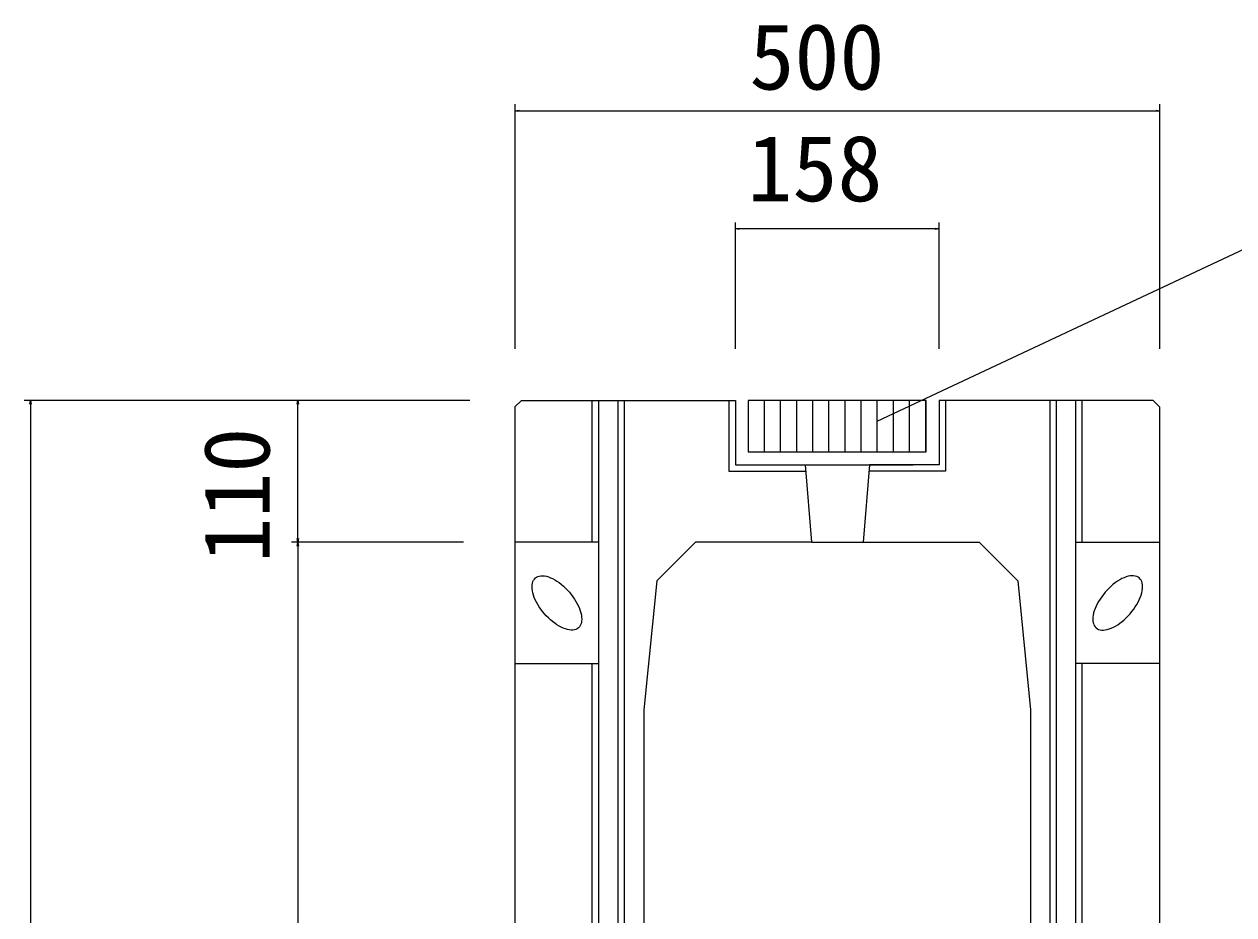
# Model space of a CAD drawing. Units: millimetres on the paper, scale 1:20. Extents: x 2 to 843, y -1 to 593.
# Drawn here: x 545.42 to 592.33, y 460.95 to 495.5 of the extents above; entities that cross this region are included whole.
import ezdxf
from ezdxf.enums import TextEntityAlignment as Align

# ---------------------------------------------------------------- set-up
doc = ezdxf.new("R2010")
doc.units = ezdxf.units.MM
for name, color, linetype, lineweight in [('0_2', 7, 'Continuous', 18), ('D-STR-DIM（寸法）', 7, 'Continuous', 18), ('D-STR-HTXT（旗揚げ）', 4, 'Continuous', 18), ('D-STR（構造物外形線）', 1, 'Continuous', 18)]:
    doc.layers.add(name, color=color, linetype=linetype, lineweight=lineweight)
doc.styles.add('ＭＳ ゴシック', font='')
doc.styles.get('ＭＳ ゴシック').set_extended_font_data('MS Gothic')

msp = doc.modelspace()

# ---------------------------------------------------------------- linework, layer by layer
at = {"layer": '0_2'}
for p, q in [((564.465, 492.145), (564.615, 492.17)), ((564.615, 492.12), (564.465, 492.145)), ((589.315, 492.17), (589.465, 492.145)), ((589.465, 492.145), (589.315, 492.12)), ((573.002, 487.562), (573.152, 487.587)), ((573.152, 487.537), (573.002, 487.562)), ((580.752, 487.587), (580.902, 487.562)), ((580.902, 487.562), (580.752, 487.537)), ((545.643, 480.756), (545.668, 480.906)), ((545.668, 480.906), (545.693, 480.756)), ((556.004, 480.756), (556.029, 480.906)), ((556.029, 480.906), (556.054, 480.756)), ((556.029, 475.406), (556.004, 475.556)), ((556.004, 475.256), (556.029, 475.406)), ((556.054, 475.556), (556.029, 475.406)), ((556.029, 475.406), (556.054, 475.256))]:
    msp.add_line(p, q, dxfattribs=at)
at = {"layer": '0_2', "color": 9}
for p, q in [((564.465, 492.145), (564.485, 492.145)), ((589.465, 492.145), (589.445, 492.145)), ((573.002, 487.562), (573.022, 487.562)), ((580.902, 487.562), (580.882, 487.562)), ((545.668, 480.906), (545.668, 480.886)), ((556.029, 480.906), (556.029, 480.886)), ((556.029, 475.406), (556.029, 475.426)), ((556.029, 475.406), (556.029, 475.386))]:
    msp.add_line(p, q, dxfattribs=at)
at = {"layer": 'D-STR-DIM（寸法）'}
for p, q in [((564.465, 482.906), (564.465, 492.395)), ((564.485, 492.145), (589.445, 492.145)), ((589.465, 482.906), (589.465, 492.395)), ((573.002, 482.906), (573.002, 487.812)), ((580.882, 487.562), (573.022, 487.562)), ((580.902, 482.906), (580.902, 487.812)), ((562.702, 480.906), (545.418, 480.906)), ((545.668, 480.886), (545.668, 436.176)), ((562.702, 480.906), (555.779, 480.906)), ((556.029, 475.426), (556.029, 480.886)), ((562.452, 475.406), (555.779, 475.406)), ((562.452, 475.406), (555.779, 475.406)), ((556.029, 475.386), (556.029, 436.176))]:
    msp.add_line(p, q, dxfattribs=at)
at = {"layer": 'D-STR-HTXT（旗揚げ）'}
msp.add_line((578.505, 480.103), (598.077, 489.29), dxfattribs=at)
at = {"layer": 'D-STR（構造物外形線）'}
for p, q in [((564.452, 480.656), (564.702, 480.906)), ((564.702, 480.906), (573.002, 480.906)), ((567.452, 475.406), (567.452, 480.906)), ((567.702, 436.156), (567.702, 480.906)), ((568.452, 436.156), (568.452, 480.906)), ((568.702, 436.156), (568.702, 480.906)), ((572.752, 480.906), (572.752, 478.156)), ((573.002, 480.906), (573.002, 478.406)), ((580.402, 480.906), (573.502, 480.906)), ((573.502, 480.906), (573.502, 478.906)), ((573.505, 478.906), (573.505, 480.906)), ((574.13, 478.906), (574.13, 480.906)), ((574.755, 478.906), (574.755, 480.906)), ((575.38, 478.906), (575.38, 480.906)), ((576.005, 478.906), (576.005, 480.906)), ((576.63, 478.906), (576.63, 480.906)), ((577.255, 478.906), (577.255, 480.906)), ((577.88, 478.906), (577.88, 480.906)), ((578.505, 478.906), (578.505, 480.906)), ((579.13, 478.906), (579.13, 480.906)), ((579.755, 478.906), (579.755, 480.906)), ((580.38, 478.906), (580.38, 480.906)), ((580.402, 478.906), (580.402, 480.906)), ((589.202, 480.906), (580.902, 480.906)), ((580.902, 480.906), (580.902, 478.406)), ((581.152, 480.906), (581.152, 478.156)), ((585.202, 436.156), (585.202, 480.906)), ((585.452, 436.156), (585.452, 480.906)), ((586.202, 436.156), (586.202, 480.906)), ((586.452, 475.406), (586.452, 480.906)), ((589.202, 480.906), (589.452, 480.656)), ((564.452, 480.656), (564.452, 436.156)), ((589.452, 480.656), (589.452, 436.156)), ((573.502, 478.906), (580.402, 478.906)), ((572.752, 478.156), (575.702, 478.156)), ((573.002, 478.406), (579.894, 478.406)), ((575.702, 478.406), (575.952, 475.406)), ((578.202, 478.406), (577.952, 475.406)), ((580.902, 478.406), (578.202, 478.406)), ((581.152, 478.156), (578.202, 478.156)), ((567.702, 475.406), (564.452, 475.406)), ((571.452, 475.406), (569.952, 473.906)), ((575.952, 475.406), (571.452, 475.406)), ((575.952, 475.406), (582.452, 475.406)), ((582.452, 475.406), (583.952, 473.906)), ((586.202, 475.406), (589.452, 475.406)), ((565.117, 473.752), (565.128, 473.818)), ((565.128, 473.818), (565.146, 473.878)), ((565.146, 473.878), (565.171, 473.932)), ((565.171, 473.932), (565.204, 473.979)), ((565.204, 473.979), (565.243, 474.019)), ((565.243, 474.019), (565.288, 474.052)), ((565.288, 474.052), (565.339, 474.077)), ((565.339, 474.077), (565.396, 474.094)), ((565.396, 474.094), (565.458, 474.103)), ((565.458, 474.103), (565.525, 474.104)), ((565.525, 474.104), (565.596, 474.098)), ((565.596, 474.098), (565.671, 474.083)), ((565.671, 474.083), (565.749, 474.061)), ((565.749, 474.061), (565.829, 474.03)), ((565.829, 474.03), (565.911, 473.993)), ((565.911, 473.993), (565.995, 473.948)), ((565.995, 473.948), (566.079, 473.896)), ((566.079, 473.896), (566.163, 473.838)), ((566.163, 473.838), (566.246, 473.774)), ((569.952, 473.906), (569.452, 468.906)), ((583.952, 473.906), (584.452, 468.906)), ((587.742, 473.838), (587.658, 473.774)), ((587.826, 473.896), (587.742, 473.838)), ((587.91, 473.948), (587.826, 473.896)), ((587.993, 473.993), (587.91, 473.948)), ((588.075, 474.03), (587.993, 473.993)), ((588.156, 474.061), (588.075, 474.03)), ((588.233, 474.083), (588.156, 474.061)), ((588.308, 474.098), (588.233, 474.083)), ((588.379, 474.104), (588.308, 474.098)), ((588.446, 474.103), (588.379, 474.104)), ((588.508, 474.094), (588.446, 474.103)), ((588.565, 474.077), (588.508, 474.094)), ((588.616, 474.052), (588.565, 474.077)), ((588.662, 474.019), (588.616, 474.052)), ((588.701, 473.979), (588.662, 474.019)), ((588.733, 473.932), (588.701, 473.979)), ((588.758, 473.878), (588.733, 473.932)), ((588.777, 473.818), (588.758, 473.878)), ((588.788, 473.752), (588.777, 473.818)), ((565.113, 473.681), (565.117, 473.752)), ((565.116, 473.605), (565.113, 473.681)), ((565.127, 473.524), (565.116, 473.605)), ((565.145, 473.441), (565.127, 473.524)), ((565.17, 473.354), (565.145, 473.441)), ((565.202, 473.265), (565.17, 473.354)), ((566.246, 473.774), (566.328, 473.704)), ((566.328, 473.704), (566.409, 473.63)), ((566.409, 473.63), (566.486, 473.551)), ((566.486, 473.551), (566.561, 473.468)), ((566.561, 473.468), (566.632, 473.382)), ((566.632, 473.382), (566.698, 473.294)), ((587.273, 473.382), (587.206, 473.294)), ((587.344, 473.468), (587.273, 473.382)), ((587.418, 473.551), (587.344, 473.468)), ((587.496, 473.63), (587.418, 473.551)), ((587.576, 473.704), (587.496, 473.63)), ((587.658, 473.774), (587.576, 473.704)), ((588.702, 473.265), (588.734, 473.354)), ((588.734, 473.354), (588.759, 473.441)), ((588.759, 473.441), (588.777, 473.524)), ((588.777, 473.524), (588.788, 473.605)), ((588.792, 473.681), (588.788, 473.752)), ((588.788, 473.605), (588.792, 473.681)), ((565.241, 473.174), (565.202, 473.265)), ((565.286, 473.082), (565.241, 473.174)), ((565.337, 472.99), (565.286, 473.082)), ((565.394, 472.899), (565.337, 472.99)), ((565.456, 472.808), (565.394, 472.899)), ((566.698, 473.294), (566.76, 473.203)), ((566.76, 473.203), (566.817, 473.112)), ((566.817, 473.112), (566.868, 473.02)), ((566.868, 473.02), (566.913, 472.928)), ((566.913, 472.928), (566.952, 472.837)), ((586.991, 472.928), (586.952, 472.837)), ((587.036, 473.02), (586.991, 472.928)), ((587.087, 473.112), (587.036, 473.02)), ((587.144, 473.203), (587.087, 473.112)), ((587.206, 473.294), (587.144, 473.203)), ((588.448, 472.808), (588.51, 472.899)), ((588.51, 472.899), (588.567, 472.99)), ((588.567, 472.99), (588.618, 473.082)), ((588.618, 473.082), (588.663, 473.174)), ((588.663, 473.174), (588.702, 473.265)), ((565.523, 472.72), (565.456, 472.808)), ((565.594, 472.634), (565.523, 472.72)), ((565.668, 472.551), (565.594, 472.634)), ((565.746, 472.472), (565.668, 472.551)), ((565.826, 472.398), (565.746, 472.472)), ((566.952, 472.837), (566.984, 472.748)), ((566.984, 472.748), (567.009, 472.661)), ((567.009, 472.661), (567.027, 472.578)), ((567.027, 472.578), (567.038, 472.497)), ((567.038, 472.497), (567.042, 472.421)), ((567.042, 472.421), (567.038, 472.35)), ((586.866, 472.497), (586.863, 472.421)), ((586.863, 472.421), (586.867, 472.35)), ((586.877, 472.578), (586.866, 472.497)), ((586.895, 472.661), (586.877, 472.578)), ((586.92, 472.748), (586.895, 472.661)), ((586.952, 472.837), (586.92, 472.748)), ((588.078, 472.398), (588.159, 472.472)), ((588.159, 472.472), (588.236, 472.551)), ((588.236, 472.551), (588.311, 472.634)), ((588.311, 472.634), (588.382, 472.72)), ((588.382, 472.72), (588.448, 472.808)), ((565.908, 472.328), (565.826, 472.398)), ((565.992, 472.264), (565.908, 472.328)), ((566.076, 472.206), (565.992, 472.264)), ((566.16, 472.154), (566.076, 472.206)), ((566.243, 472.109), (566.16, 472.154)), ((566.325, 472.072), (566.243, 472.109)), ((566.406, 472.042), (566.325, 472.072)), ((566.483, 472.019), (566.406, 472.042)), ((566.558, 472.004), (566.483, 472.019)), ((566.629, 471.998), (566.558, 472.004)), ((566.696, 471.999), (566.629, 471.998)), ((566.758, 472.008), (566.696, 471.999)), ((566.815, 472.025), (566.758, 472.008)), ((566.866, 472.05), (566.815, 472.025)), ((566.912, 472.083), (566.866, 472.05)), ((566.951, 472.123), (566.912, 472.083)), ((566.983, 472.17), (566.951, 472.123)), ((567.008, 472.224), (566.983, 472.17)), ((567.027, 472.284), (567.008, 472.224)), ((567.038, 472.35), (567.027, 472.284)), ((586.867, 472.35), (586.878, 472.284)), ((586.878, 472.284), (586.896, 472.224)), ((586.896, 472.224), (586.921, 472.17)), ((586.921, 472.17), (586.954, 472.123)), ((586.954, 472.123), (586.993, 472.083)), ((586.993, 472.083), (587.038, 472.05)), ((587.038, 472.05), (587.089, 472.025)), ((587.089, 472.025), (587.146, 472.008)), ((587.146, 472.008), (587.208, 471.999)), ((587.208, 471.999), (587.275, 471.998)), ((587.275, 471.998), (587.346, 472.004)), ((587.346, 472.004), (587.421, 472.019)), ((587.421, 472.019), (587.499, 472.042)), ((587.499, 472.042), (587.579, 472.072)), ((587.579, 472.072), (587.661, 472.109)), ((587.661, 472.109), (587.745, 472.154)), ((587.745, 472.154), (587.829, 472.206)), ((587.829, 472.206), (587.913, 472.264)), ((587.913, 472.264), (587.996, 472.328)), ((587.996, 472.328), (588.078, 472.398)), ((564.452, 470.696), (567.702, 470.696)), ((567.452, 436.156), (567.452, 470.696)), ((589.452, 470.696), (586.202, 470.696)), ((586.452, 436.156), (586.452, 470.696)), ((569.452, 468.906), (569.452, 436.156)), ((584.452, 468.906), (584.452, 436.156))]:
    msp.add_line(p, q, dxfattribs=at)

# ---------------------------------------------------------------- texts
at = {"layer": 'D-STR-DIM（寸法）', "style": 'ＭＳ ゴシック'}
for s, p in [('500', (573.545, 492.195)), ('158', (573.468, 487.861))]:
    msp.add_text(s, height=2.566, dxfattribs=at).set_placement(p, align=Align.BOTTOM_LEFT)
msp.add_text('110', height=2.566, rotation=90, dxfattribs=at).set_placement((555.704, 474.612), align=Align.BOTTOM_LEFT)

doc.saveas('drawing.dxf')
